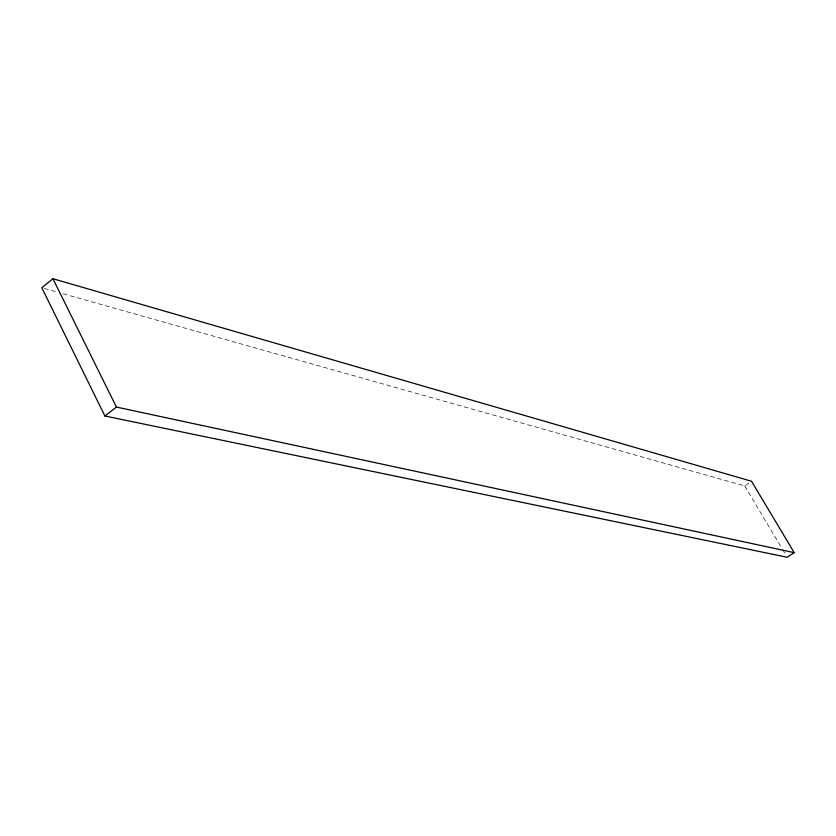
<?xml version="1.0" encoding="UTF-8"?>
<svg xmlns="http://www.w3.org/2000/svg" width="836" height="836" viewBox="0 0 836 836"><rect width="100%" height="100%" fill="white"/><g stroke="black" fill="none" stroke-linecap="round" stroke-linejoin="round"><path stroke-width="0.63" stroke-dasharray="4.18 3.13" d="M63.139 293.76L744.698 485.915L751.543 481.254M44.308 288.451L56.858 291.983M744.698 485.915L781.9 548.353M782.569 549.461L785.892 555.041"/><path stroke-width="1.25" d="M52.929 278.733L41.8 287.741L104.897 415.994L787.219 557.267L794.2 552.638L751.543 481.254L52.929 278.733L116.423 407.059L794.2 552.638M104.897 415.994L116.423 407.059"/></g></svg>
